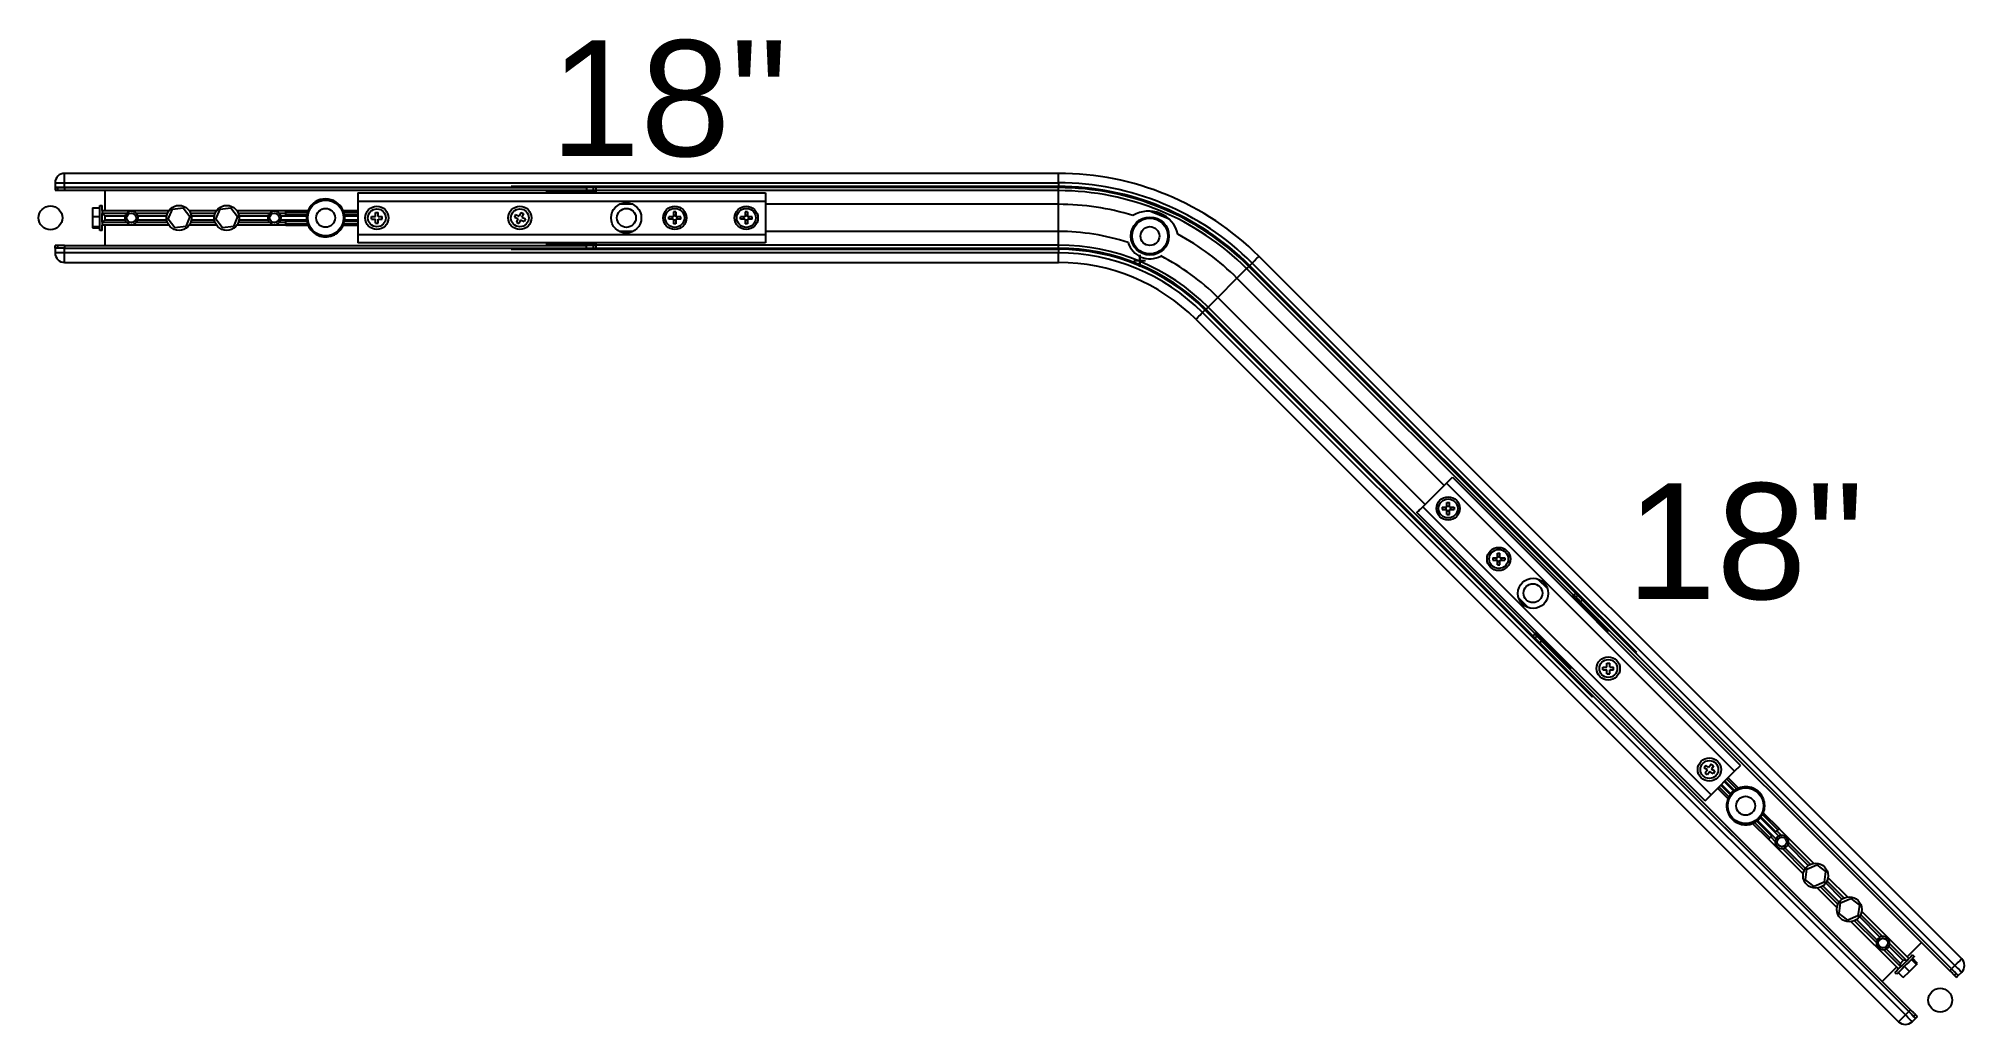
# Model space of a CAD drawing. Extents: x -0.005 to 0.803, y -0.339 to 0.075.
import ezdxf

# ---------------------------------------------------------------- set-up
doc = ezdxf.new("R2010")
doc.units = 0
doc.layers.add('135°', color=5, linetype='Continuous')
doc.layers.add('90°', color=94, linetype='Continuous')
doc.styles.get("Standard").update_dxf_attribs({"font": 'arial.ttf'})

msp = doc.modelspace()

# ---------------------------------------------------------------- linework, layer by layer
at = {"layer": '135°', "linetype": 'Continuous'}
for p, q in [((0.42295, 0.0187), (0.00596, 0.0187)), ((0.00596, 0.0147), (0.00596, 0.0187)), ((0.42295, 0.0147), (0.42295, 0.0187)), ((0.00196, 0.0147), (0.00596, 0.0147)), ((0.00196, 0.0147), (0.00196, 0.0127)), ((0.00196, 0.0127), (0.00596, 0.0127)), ((0.00313, 0.0127), (0.00196, 0.0127)), ((0.00196, 0.0127), (0.00196, 0.0116)), ((0.00196, 0.0116), (0.00313, 0.0116)), ((0.00313, 0.0116), (0.00313, 0.0127)), ((0.00596, 0.0127), (0.00313, 0.0127)), ((0.00313, 0.0116), (0.00596, 0.0116)), ((0.00596, 0.0127), (0.00596, 0.0147)), ((0.00596, 0.0147), (0.42295, 0.0147)), ((0.42295, 0.0127), (0.00596, 0.0127)), ((0.00596, 0.0127), (0.00596, 0.0116)), ((0.00596, 0.0127), (0.22496, 0.0127)), ((0.00596, 0.0116), (0.22496, 0.0116)), ((0.02276, 0.0116), (0.02276, 0.00309)), ((0.12896, 0.0105), (0.29996, 0.0105)), ((0.12896, 0.0105), (0.12896, 0.00695)), ((0.42295, 0.0132), (0.19326, 0.0132)), ((0.19326, 0.0132), (0.19326, 0.0127)), ((0.42295, 0.0127), (0.19326, 0.0127)), ((0.20816, 0.0116), (0.20816, 0.0105)), ((0.20846, 0.011), (0.22642, 0.011)), ((0.20846, 0.0105), (0.20846, 0.011)), ((0.22496, 0.0127), (0.22496, 0.0116)), ((0.22496, 0.0116), (0.22778, 0.0116)), ((0.22642, 0.011), (0.22896, 0.011)), ((0.22642, 0.0105), (0.22642, 0.011)), ((0.22778, 0.0116), (0.22778, 0.0127)), ((0.22778, 0.0116), (0.22896, 0.0116)), ((0.22896, 0.01143), (0.22896, 0.0127)), ((0.42295, 0.01143), (0.22896, 0.01143)), ((0.22896, 0.0105), (0.22896, 0.01143)), ((0.29996, 0.0105), (0.29996, 0.00695)), ((0.42295, 0.0147), (0.42295, 0.0127)), ((0.42295, 0.0132), (0.42295, 0.0127)), ((0.42295, 0.01143), (0.42295, 0.0127)), ((0.42295, 0.0057), (0.42295, 0.01143)), ((0.01766, 0.00423), (0.02066, 0.00423)), ((0.01766, 0.00423), (0.01766, 0.0006)), ((0.01766, 0.0006), (0.02066, 0.0006)), ((0.01766, 0.0006), (0.01766, -0.00363)), ((0.02066, 0.00525), (0.02166, 0.00525)), ((0.02066, -0.00525), (0.02066, 0.00525)), ((0.02166, 0.00309), (0.02166, 0.00525)), ((0.02166, 0.00309), (0.02166, 0.0018)), ((0.02166, 0.00309), (0.04971, 0.00309)), ((0.03184, 0.0018), (0.02166, 0.0018)), ((0.02166, -0.0018), (0.02166, 0.0018)), ((0.02276, 0.00085), (0.02276, -0.00085)), ((0.02276, 0.00085), (0.03131, 0.00085)), ((0.04903, 0.0018), (0.03607, 0.0018)), ((0.0366, 0.00085), (0.04877, 0.00085)), ((0.04942, -0.0006), (0.05117, 0.00363)), ((0.05117, 0.00363), (0.0557, 0.00423)), ((0.0557, 0.00423), (0.05849, 0.0006)), ((0.05849, 0.0006), (0.05675, -0.00363)), ((0.0582, 0.00309), (0.06971, 0.00309)), ((0.06903, 0.0018), (0.05889, 0.0018)), ((0.05914, 0.00085), (0.06877, 0.00085)), ((0.06942, -0.0006), (0.07117, 0.00363)), ((0.07117, 0.00363), (0.0757, 0.00423)), ((0.0757, 0.00423), (0.07849, 0.0006)), ((0.07849, 0.0006), (0.07675, -0.00363)), ((0.0782, 0.00309), (0.09874, 0.00309)), ((0.09184, 0.0018), (0.07889, 0.0018)), ((0.07914, 0.00085), (0.09131, 0.00085)), ((0.09874, 0.0018), (0.09607, 0.0018)), ((0.0966, 0.00085), (0.1075, 0.00085)), ((0.09874, 0.00315), (0.10816, 0.00315)), ((0.09874, 0.00234), (0.09874, 0.00315)), ((0.09874, 0.00125), (0.09874, 0.00234)), ((0.09874, 0.00234), (0.10787, 0.00234)), ((0.10762, 0.00125), (0.09874, 0.00125)), ((0.12275, 0.00315), (0.12896, 0.00315)), ((0.12304, 0.00234), (0.12896, 0.00234)), ((0.12896, 0.00125), (0.12329, 0.00125)), ((0.12341, 0.00085), (0.12896, 0.00085)), ((0.12896, 0.00695), (0.29996, 0.00695)), ((0.12896, 0.00695), (0.12896, -0.00695)), ((0.13471, 0.0006), (0.13636, 0.0006)), ((0.13471, -0.0006), (0.13471, 0.0006)), ((0.13636, 0.00225), (0.13756, 0.00225)), ((0.13636, 0.0006), (0.13636, 0.00225)), ((0.13756, 0.0006), (0.13756, 0.00225)), ((0.13756, 0.0006), (0.13921, 0.0006)), ((0.13921, -0.0006), (0.13921, 0.0006)), ((0.19515, 0.00147), (0.19466, 0.00037)), ((0.19466, 0.00037), (0.19616, -0.0003)), ((0.19515, 0.00147), (0.19665, 0.00079)), ((0.19733, 0.0023), (0.19665, 0.00079)), ((0.19733, 0.0023), (0.19842, 0.00181)), ((0.19842, 0.00181), (0.19775, 0.0003)), ((0.19775, 0.0003), (0.19925, -0.00037)), ((0.24435, 0.0057), (0.23876, 0.0057)), ((0.25946, -0.0005), (0.25946, 0.0005)), ((0.26146, 0.0005), (0.25946, 0.0005)), ((0.26096, -0.0005), (0.26096, 0.0005)), ((0.26146, 0.0025), (0.26146, 0.0005)), ((0.26246, 0.0025), (0.26146, 0.0025)), ((0.26246, 0.001), (0.26146, 0.001)), ((0.26246, 0.0025), (0.26246, 0.0005)), ((0.26446, 0.0005), (0.26246, 0.0005)), ((0.26296, -0.0005), (0.26296, 0.0005)), ((0.26446, -0.0005), (0.26446, 0.0005)), ((0.28946, -0.0005), (0.28946, 0.0005)), ((0.29146, 0.0005), (0.28946, 0.0005)), ((0.29096, -0.0005), (0.29096, 0.0005)), ((0.29246, 0.0025), (0.29146, 0.0025)), ((0.29146, 0.0025), (0.29146, 0.0005)), ((0.29246, 0.001), (0.29146, 0.001)), ((0.29246, 0.0025), (0.29246, 0.0005)), ((0.29446, 0.0005), (0.29246, 0.0005)), ((0.29296, -0.0005), (0.29296, 0.0005)), ((0.29446, -0.0005), (0.29446, 0.0005)), ((0.29996, 0.00695), (0.29996, -0.00695)), ((0.42295, 0.0057), (0.29996, 0.0057)), ((0.42295, -0.0057), (0.42295, 0.0057)), ((0.01766, -0.00363), (0.02066, -0.00363)), ((0.01766, -0.00363), (0.01766, -0.00423)), ((0.01766, -0.00423), (0.02066, -0.00423)), ((0.02166, -0.00525), (0.02066, -0.00525)), ((0.02166, -0.0018), (0.02166, -0.00309)), ((0.02166, -0.0018), (0.03184, -0.0018)), ((0.04971, -0.00309), (0.02166, -0.00309)), ((0.02166, -0.00525), (0.02166, -0.00309)), ((0.02276, -0.00085), (0.03131, -0.00085)), ((0.02276, -0.00309), (0.02276, -0.0116)), ((0.03607, -0.0018), (0.04903, -0.0018)), ((0.0366, -0.00085), (0.04877, -0.00085)), ((0.05221, -0.00423), (0.04942, -0.0006)), ((0.05675, -0.00363), (0.05221, -0.00423)), ((0.06971, -0.00309), (0.0582, -0.00309)), ((0.05889, -0.0018), (0.06903, -0.0018)), ((0.05914, -0.00085), (0.06877, -0.00085)), ((0.07221, -0.00423), (0.06942, -0.0006)), ((0.07675, -0.00363), (0.07221, -0.00423)), ((0.09874, -0.00309), (0.0782, -0.00309)), ((0.07889, -0.0018), (0.09184, -0.0018)), ((0.07914, -0.00085), (0.09131, -0.00085)), ((0.09607, -0.0018), (0.09874, -0.0018)), ((0.0966, -0.00085), (0.1075, -0.00085)), ((0.09874, -0.00125), (0.10762, -0.00125)), ((0.09874, -0.00234), (0.09874, -0.00125)), ((0.09874, -0.00234), (0.10787, -0.00234)), ((0.09874, -0.00315), (0.09874, -0.00234)), ((0.10816, -0.00315), (0.09874, -0.00315)), ((0.12896, -0.00315), (0.12275, -0.00315)), ((0.12304, -0.00234), (0.12896, -0.00234)), ((0.12329, -0.00125), (0.12896, -0.00125)), ((0.12341, -0.00085), (0.12896, -0.00085)), ((0.12896, -0.00695), (0.29996, -0.00695)), ((0.12896, -0.00695), (0.12896, -0.0105)), ((0.13471, -0.0006), (0.13636, -0.0006)), ((0.13636, -0.00225), (0.13636, -0.0006)), ((0.13636, -0.00225), (0.13756, -0.00225)), ((0.13756, -0.00225), (0.13756, -0.0006)), ((0.13756, -0.0006), (0.13921, -0.0006)), ((0.19616, -0.0003), (0.19549, -0.00181)), ((0.19549, -0.00181), (0.19658, -0.0023)), ((0.19726, -0.00079), (0.19658, -0.0023)), ((0.19726, -0.00079), (0.19876, -0.00147)), ((0.19925, -0.00037), (0.19876, -0.00147)), ((0.24435, -0.0057), (0.23876, -0.0057)), ((0.26146, -0.0005), (0.25946, -0.0005)), ((0.26146, -0.0005), (0.26146, -0.0025)), ((0.26246, -0.001), (0.26146, -0.001)), ((0.26246, -0.0025), (0.26146, -0.0025)), ((0.26446, -0.0005), (0.26246, -0.0005)), ((0.26246, -0.0005), (0.26246, -0.0025)), ((0.29146, -0.0005), (0.28946, -0.0005)), ((0.29146, -0.0005), (0.29146, -0.0025)), ((0.29246, -0.001), (0.29146, -0.001)), ((0.29246, -0.0025), (0.29146, -0.0025)), ((0.29446, -0.0005), (0.29246, -0.0005)), ((0.29246, -0.0005), (0.29246, -0.0025)), ((0.42295, -0.0057), (0.29996, -0.0057)), ((0.29996, -0.00695), (0.29996, -0.0105)), ((0.42295, -0.01143), (0.42295, -0.0057)), ((0.00313, -0.0116), (0.00196, -0.0116)), ((0.00196, -0.0127), (0.00196, -0.0116)), ((0.00596, -0.0127), (0.00196, -0.0127)), ((0.00196, -0.0127), (0.00196, -0.0147)), ((0.00313, -0.0127), (0.00196, -0.0127)), ((0.00596, -0.0147), (0.00196, -0.0147)), ((0.00313, -0.0127), (0.00313, -0.0116)), ((0.00596, -0.0116), (0.00313, -0.0116)), ((0.00596, -0.0127), (0.00313, -0.0127)), ((0.00596, -0.0116), (0.22496, -0.0116)), ((0.00596, -0.0116), (0.00596, -0.0127)), ((0.00596, -0.0147), (0.00596, -0.0127)), ((0.00596, -0.0127), (0.42295, -0.0127)), ((0.00596, -0.0127), (0.22496, -0.0127)), ((0.42295, -0.0147), (0.00596, -0.0147)), ((0.00596, -0.0187), (0.00596, -0.0147)), ((0.29996, -0.0105), (0.12896, -0.0105)), ((0.19326, -0.0127), (0.19326, -0.0132)), ((0.19326, -0.0127), (0.42295, -0.0127)), ((0.19326, -0.0132), (0.42295, -0.0132)), ((0.20816, -0.0105), (0.20816, -0.0116)), ((0.20846, -0.011), (0.20846, -0.0105)), ((0.20846, -0.011), (0.22642, -0.011)), ((0.22496, -0.0127), (0.22496, -0.0116)), ((0.22778, -0.0116), (0.22496, -0.0116)), ((0.22642, -0.011), (0.22642, -0.0105)), ((0.22642, -0.011), (0.22896, -0.011)), ((0.22778, -0.0127), (0.22778, -0.0116)), ((0.22896, -0.0116), (0.22778, -0.0116)), ((0.22896, -0.01143), (0.22896, -0.0105)), ((0.42295, -0.01143), (0.22896, -0.01143)), ((0.22896, -0.0127), (0.22896, -0.01143)), ((0.42295, -0.0127), (0.42295, -0.01143)), ((0.42295, -0.0127), (0.42295, -0.0132)), ((0.42295, -0.0127), (0.42295, -0.0147)), ((0.42295, -0.0187), (0.42295, -0.0147)), ((0.80189, -0.31099), (0.50703, -0.01613)), ((0.00596, -0.0187), (0.42295, -0.0187)), ((0.49783, -0.02532), (0.50189, -0.02127)), ((0.50189, -0.02127), (0.63906, -0.15844)), ((0.50278, -0.02037), (0.5042, -0.01895)), ((0.50278, -0.02037), (0.50314, -0.02001)), ((0.6652, -0.18279), (0.50278, -0.02037)), ((0.79764, -0.31523), (0.50278, -0.02037)), ((0.66556, -0.18243), (0.50314, -0.02001)), ((0.5042, -0.01895), (0.79906, -0.31381)), ((0.48977, -0.03338), (0.49783, -0.02532)), ((0.49783, -0.02532), (0.58481, -0.11229)), ((0.48341, -0.03974), (0.48482, -0.03833)), ((0.77827, -0.3346), (0.48341, -0.03974)), ((0.48447, -0.03868), (0.48482, -0.03833)), ((0.48447, -0.03868), (0.64689, -0.2011)), ((0.48482, -0.03833), (0.64724, -0.20075)), ((0.48482, -0.03833), (0.77968, -0.33319)), ((0.48572, -0.03743), (0.48977, -0.03338)), ((0.48572, -0.03743), (0.6229, -0.17461)), ((0.48977, -0.03338), (0.57674, -0.12035)), ((0.48058, -0.04257), (0.77544, -0.33743)), ((0.57586, -0.12124), (0.58569, -0.1114)), ((0.70661, -0.23232), (0.58569, -0.1114)), ((0.5882, -0.10889), (0.70911, -0.22981)), ((0.58593, -0.12148), (0.58593, -0.11948)), ((0.58593, -0.11948), (0.58693, -0.11948)), ((0.58593, -0.12098), (0.58693, -0.12098)), ((0.58693, -0.12148), (0.58693, -0.11948)), ((0.69427, -0.24466), (0.57335, -0.12374)), ((0.69677, -0.24215), (0.57586, -0.12124)), ((0.58393, -0.12148), (0.58393, -0.12248)), ((0.58393, -0.12148), (0.58593, -0.12148)), ((0.58393, -0.12248), (0.58593, -0.12248)), ((0.58543, -0.12148), (0.58543, -0.12248)), ((0.58593, -0.12448), (0.58593, -0.12248)), ((0.58593, -0.12298), (0.58693, -0.12298)), ((0.58593, -0.12448), (0.58693, -0.12448)), ((0.58693, -0.12148), (0.58893, -0.12148)), ((0.58693, -0.12248), (0.58893, -0.12248)), ((0.58693, -0.12448), (0.58693, -0.12248)), ((0.58743, -0.12148), (0.58743, -0.12248)), ((0.58893, -0.12148), (0.58893, -0.12248)), ((0.60514, -0.14269), (0.60514, -0.14369)), ((0.60514, -0.14269), (0.60714, -0.14269)), ((0.60514, -0.14369), (0.60714, -0.14369)), ((0.60664, -0.14269), (0.60664, -0.14369)), ((0.60714, -0.14269), (0.60714, -0.14069)), ((0.60714, -0.14069), (0.60814, -0.14069)), ((0.60714, -0.14219), (0.60814, -0.14219)), ((0.60714, -0.14569), (0.60714, -0.14369)), ((0.60714, -0.14419), (0.60814, -0.14419)), ((0.60814, -0.14269), (0.60814, -0.14069)), ((0.60814, -0.14269), (0.61014, -0.14269)), ((0.60814, -0.14369), (0.61014, -0.14369)), ((0.60814, -0.14569), (0.60814, -0.14369)), ((0.60864, -0.14269), (0.60864, -0.14369)), ((0.61014, -0.14269), (0.61014, -0.14369)), ((0.60714, -0.14569), (0.60814, -0.14569)), ((0.62412, -0.1516), (0.62808, -0.15556)), ((0.61606, -0.15967), (0.62002, -0.16362)), ((0.6384, -0.1591), (0.63906, -0.15844)), ((0.64055, -0.16054), (0.63876, -0.15875)), ((0.64079, -0.15837), (0.64001, -0.15915)), ((0.64055, -0.16054), (0.6402, -0.16089)), ((0.65325, -0.17324), (0.64055, -0.16054)), ((0.64279, -0.16037), (0.64201, -0.16115)), ((0.79687, -0.31601), (0.64201, -0.16115)), ((0.79764, -0.31523), (0.64279, -0.16037)), ((0.62361, -0.17555), (0.62283, -0.17633)), ((0.6229, -0.17461), (0.62355, -0.17395)), ((0.62499, -0.17609), (0.6232, -0.1743)), ((0.62483, -0.17833), (0.62561, -0.17755)), ((0.62535, -0.17574), (0.62499, -0.17609)), ((0.6377, -0.1888), (0.62499, -0.17609)), ((0.78046, -0.33241), (0.62561, -0.17755)), ((0.65325, -0.17324), (0.6529, -0.17359)), ((0.65311, -0.17381), (0.65389, -0.17303)), ((0.77968, -0.33319), (0.62483, -0.17833)), ((0.6652, -0.18279), (0.66556, -0.18243)), ((0.63748, -0.18943), (0.63826, -0.18866)), ((0.63805, -0.18844), (0.6377, -0.1888)), ((0.65136, -0.18975), (0.65136, -0.18855)), ((0.65136, -0.18855), (0.65301, -0.18855)), ((0.65136, -0.18975), (0.65301, -0.18975)), ((0.65301, -0.18855), (0.65301, -0.1869)), ((0.65301, -0.1869), (0.65421, -0.1869)), ((0.65301, -0.1914), (0.65301, -0.18975)), ((0.65301, -0.1914), (0.65421, -0.1914)), ((0.65421, -0.18855), (0.65421, -0.1869)), ((0.65421, -0.18855), (0.65586, -0.18855)), ((0.65421, -0.18975), (0.65586, -0.18975)), ((0.65421, -0.1914), (0.65421, -0.18975)), ((0.65586, -0.18975), (0.65586, -0.18855)), ((0.64689, -0.2011), (0.64724, -0.20075)), ((0.69448, -0.22984), (0.69382, -0.23085)), ((0.6952, -0.23175), (0.69382, -0.23085)), ((0.6952, -0.23175), (0.6943, -0.23313)), ((0.6953, -0.23379), (0.6943, -0.23313)), ((0.69586, -0.23075), (0.69448, -0.22984)), ((0.69621, -0.23241), (0.6953, -0.23379)), ((0.69676, -0.22937), (0.69586, -0.23075)), ((0.69759, -0.23331), (0.69621, -0.23241)), ((0.69777, -0.23002), (0.69676, -0.22937)), ((0.69677, -0.24215), (0.70661, -0.23232)), ((0.69777, -0.23002), (0.69686, -0.2314)), ((0.69825, -0.23231), (0.69686, -0.2314)), ((0.69825, -0.23231), (0.69759, -0.23331)), ((0.70661, -0.23232), (0.70911, -0.22981)), ((0.69427, -0.24466), (0.69677, -0.24215)), ((0.70385, -0.24385), (0.69946, -0.23946)), ((0.70422, -0.24307), (0.70004, -0.23889)), ((0.70081, -0.23812), (0.70481, -0.24212)), ((0.70501, -0.24176), (0.70109, -0.23783)), ((0.70621, -0.24056), (0.70229, -0.23663)), ((0.70658, -0.24035), (0.70257, -0.23635)), ((0.70753, -0.23976), (0.70334, -0.23558)), ((0.70392, -0.23501), (0.7083, -0.23939)), ((0.72471, -0.25695), (0.71825, -0.25049)), ((0.71862, -0.24971), (0.72528, -0.25637)), ((0.72083, -0.26083), (0.71417, -0.25417)), ((0.7214, -0.26025), (0.71495, -0.2538)), ((0.71589, -0.25321), (0.72217, -0.25948)), ((0.72397, -0.26071), (0.71626, -0.25301)), ((0.72517, -0.25951), (0.71746, -0.25181)), ((0.72394, -0.25772), (0.71766, -0.25144)), ((0.72622, -0.25921), (0.72433, -0.25733)), ((0.72524, -0.25641), (0.73977, -0.27094)), ((0.73539, -0.27531), (0.72087, -0.26079)), ((0.72178, -0.25988), (0.72367, -0.26176)), ((0.72666, -0.26475), (0.73582, -0.27391)), ((0.73632, -0.27306), (0.72771, -0.26445)), ((0.73752, -0.27186), (0.72891, -0.26325)), ((0.73837, -0.27136), (0.72921, -0.2622)), ((0.73635, -0.27788), (0.73695, -0.27334)), ((0.73695, -0.27334), (0.74117, -0.27159)), ((0.74117, -0.27159), (0.74481, -0.27437)), ((0.74481, -0.27437), (0.74422, -0.27891)), ((0.73999, -0.28066), (0.73635, -0.27788)), ((0.74422, -0.27891), (0.73999, -0.28066)), ((0.74954, -0.28945), (0.74139, -0.28131)), ((0.74279, -0.28089), (0.74996, -0.28806)), ((0.75046, -0.2872), (0.74364, -0.28039)), ((0.75166, -0.286), (0.74484, -0.27919)), ((0.75251, -0.28551), (0.74534, -0.27834)), ((0.74577, -0.27694), (0.75391, -0.28508)), ((0.75049, -0.29202), (0.75109, -0.28748)), ((0.75109, -0.28748), (0.75532, -0.28573)), ((0.75532, -0.28573), (0.75895, -0.28851)), ((0.75895, -0.28851), (0.75836, -0.29305)), ((0.75413, -0.29481), (0.75049, -0.29202)), ((0.75836, -0.29305), (0.75413, -0.29481)), ((0.77538, -0.31529), (0.75554, -0.29545)), ((0.75694, -0.29503), (0.7661, -0.30419)), ((0.76639, -0.30314), (0.75779, -0.29453)), ((0.76759, -0.30194), (0.75899, -0.29333)), ((0.76865, -0.30164), (0.75948, -0.29248)), ((0.75991, -0.29108), (0.77975, -0.31092)), ((0.77618, -0.31293), (0.77014, -0.30688)), ((0.77738, -0.31173), (0.77134, -0.30568)), ((0.77884, -0.31183), (0.77163, -0.30463)), ((0.77897, -0.31014), (0.78499, -0.30413)), ((0.76858, -0.32053), (0.7746, -0.31452)), ((0.76909, -0.30718), (0.77629, -0.31438)), ((0.77538, -0.31529), (0.77629, -0.31438)), ((0.77618, -0.31293), (0.77738, -0.31173)), ((0.77884, -0.31183), (0.77629, -0.31438)), ((0.77997, -0.31636), (0.77784, -0.31424)), ((0.77884, -0.31183), (0.77975, -0.31092)), ((0.77997, -0.31636), (0.78296, -0.31337)), ((0.78296, -0.31337), (0.78084, -0.31125)), ((0.78338, -0.31294), (0.78126, -0.31082)), ((0.78128, -0.30939), (0.78198, -0.3101)), ((0.78296, -0.31337), (0.78338, -0.31294)), ((0.79906, -0.31381), (0.79764, -0.31523)), ((0.77456, -0.31753), (0.77385, -0.31682)), ((0.7774, -0.31893), (0.77528, -0.31681)), ((0.7774, -0.31893), (0.77997, -0.31636)), ((0.79687, -0.31601), (0.79764, -0.31523)), ((0.79964, -0.31723), (0.79887, -0.31801)), ((0.80047, -0.31806), (0.7997, -0.31883)), ((0.80047, -0.31806), (0.80189, -0.31664)), ((0.77968, -0.33319), (0.77827, -0.3346)), ((0.77968, -0.33319), (0.78046, -0.33241)), ((0.7811, -0.33743), (0.78251, -0.33602)), ((0.78246, -0.33441), (0.78168, -0.33519)), ((0.78251, -0.33602), (0.78329, -0.33524))]:
    msp.add_line(p, q, dxfattribs=at)
at = {"layer": '135°', "color": 251, "true_color": 0x636466}
for p, q in [((0.457, -0.0205), (0.457, -0.0155)), ((0.4595, -0.018), (0.4545, -0.018))]:
    msp.add_line(p, q, dxfattribs=at)
at = {"layer": '135°'}
msp.add_line((0.457, -0.0155), (0.457, -0.0205), dxfattribs=at)
at = {"layer": '135°', "linetype": 'Continuous', "flags": 128}
for points in [[(0.12336, -0.00125), (0.12345, -0.00029), (0.12335, 0.00128)], [(0.5042, -0.01895), (0.50475, -0.0184), (0.50528, -0.01787), (0.50577, -0.01738), (0.5062, -0.01695), (0.50655, -0.0166), (0.50681, -0.01634), (0.50697, -0.01618), (0.50703, -0.01613)], [(0.50189, -0.02127), (0.50192, -0.02123), (0.50202, -0.02113), (0.50216, -0.02099), (0.50233, -0.02082), (0.50251, -0.02064), (0.50265, -0.0205), (0.50275, -0.0204), (0.50278, -0.02037)], [(0.48058, -0.04257), (0.48064, -0.04252), (0.4808, -0.04236), (0.48106, -0.04209), (0.48141, -0.04174), (0.48184, -0.04131), (0.48233, -0.04082), (0.48286, -0.04029), (0.48341, -0.03974)], [(0.48482, -0.03833), (0.48486, -0.03829), (0.48496, -0.0382), (0.4851, -0.03805), (0.48527, -0.03788), (0.48544, -0.03771), (0.48559, -0.03756), (0.48569, -0.03746), (0.48572, -0.03743)], [(0.58569, -0.1114), (0.58623, -0.11086), (0.58675, -0.11034), (0.58722, -0.10988), (0.58761, -0.10948), (0.58792, -0.10918), (0.58811, -0.10898), (0.5882, -0.1089), (0.5882, -0.10889)], [(0.57335, -0.12374), (0.57335, -0.12374), (0.57344, -0.12366), (0.57363, -0.12346), (0.57394, -0.12316), (0.57433, -0.12276), (0.5748, -0.1223), (0.57532, -0.12178), (0.57586, -0.12124)], [(0.63906, -0.15844), (0.6391, -0.15841), (0.63919, -0.15831), (0.63934, -0.15816), (0.63951, -0.15799), (0.63968, -0.15782), (0.63983, -0.15767), (0.63993, -0.15758), (0.63996, -0.15754)], [(0.63918, -0.15832), (0.6392, -0.15833), (0.63924, -0.15838), (0.6393, -0.15844), (0.6394, -0.15854), (0.63952, -0.15866), (0.63966, -0.1588), (0.63982, -0.15896), (0.64001, -0.15915)], [(0.64001, -0.15915), (0.64022, -0.15936), (0.64044, -0.15958), (0.64068, -0.15982), (0.64093, -0.16007), (0.64119, -0.16033), (0.64146, -0.1606), (0.64173, -0.16087), (0.64201, -0.16115)], [(0.622, -0.1755), (0.62203, -0.17547), (0.62213, -0.17537), (0.62228, -0.17523), (0.62245, -0.17505), (0.62262, -0.17488), (0.62277, -0.17474), (0.62286, -0.17464), (0.6229, -0.17461)], [(0.62361, -0.17555), (0.62342, -0.17537), (0.62325, -0.1752), (0.62311, -0.17506), (0.62299, -0.17494), (0.6229, -0.17485), (0.62283, -0.17478), (0.62279, -0.17474), (0.62278, -0.17473)], [(0.62561, -0.17755), (0.62533, -0.17728), (0.62505, -0.177), (0.62478, -0.17673), (0.62452, -0.17647), (0.62427, -0.17622), (0.62403, -0.17598), (0.62381, -0.17576), (0.62361, -0.17555)], [(0.70653, -0.24031), (0.70579, -0.24092), (0.70484, -0.24197)], [(0.72471, -0.25695), (0.72457, -0.25708), (0.7244, -0.25725), (0.72423, -0.25742), (0.72409, -0.25757), (0.72398, -0.25767), (0.72394, -0.25772), (0.72394, -0.25772)], [(0.72528, -0.25637), (0.72528, -0.25637), (0.72526, -0.2564), (0.7252, -0.25645), (0.72512, -0.25654), (0.72501, -0.25665), (0.72487, -0.25679), (0.72471, -0.25695)], [(0.7214, -0.26025), (0.72124, -0.26042), (0.7211, -0.26055), (0.72099, -0.26066), (0.72091, -0.26075), (0.72086, -0.2608), (0.72083, -0.26083), (0.72083, -0.26083)], [(0.72217, -0.25948), (0.72217, -0.25948), (0.72213, -0.25953), (0.72203, -0.25963), (0.72188, -0.25978), (0.72171, -0.25995), (0.72154, -0.26012), (0.7214, -0.26025)], [(0.78198, -0.3101), (0.78195, -0.31013), (0.7817, -0.31039), (0.78121, -0.31087), (0.78053, -0.31156), (0.77969, -0.3124), (0.77875, -0.31333), (0.77778, -0.3143), (0.77685, -0.31524), (0.77601, -0.31608), (0.77532, -0.31676), (0.77484, -0.31725), (0.77459, -0.31749), (0.77456, -0.31753)], [(0.78128, -0.30939), (0.78124, -0.30943), (0.78099, -0.30968), (0.78051, -0.31016), (0.77982, -0.31085), (0.77975, -0.31092)], [(0.79906, -0.31381), (0.79961, -0.31326), (0.80014, -0.31273), (0.80063, -0.31224), (0.80106, -0.31181), (0.80141, -0.31146), (0.80167, -0.3112), (0.80183, -0.31104), (0.80189, -0.31099)], [(0.79906, -0.31381), (0.79961, -0.31437), (0.80014, -0.3149), (0.80063, -0.31539), (0.80106, -0.31581), (0.80141, -0.31617), (0.80167, -0.31643), (0.80183, -0.31659), (0.80189, -0.31664)], [(0.77538, -0.31529), (0.7753, -0.31537), (0.77462, -0.31605), (0.77413, -0.31654), (0.77388, -0.31679), (0.77385, -0.31682)], [(0.79687, -0.31601), (0.79714, -0.31628), (0.79742, -0.31656), (0.79769, -0.31683), (0.79795, -0.31709), (0.7982, -0.31734), (0.79844, -0.31758), (0.79866, -0.3178), (0.79887, -0.31801)], [(0.79764, -0.31523), (0.7982, -0.31578), (0.79873, -0.31631), (0.79922, -0.3168), (0.79964, -0.31723), (0.8, -0.31758), (0.80026, -0.31784), (0.80042, -0.318), (0.80047, -0.31806)], [(0.79764, -0.31523), (0.79792, -0.31551), (0.7982, -0.31578), (0.79847, -0.31605), (0.79873, -0.31631), (0.79898, -0.31656), (0.79922, -0.3168), (0.79944, -0.31702), (0.79964, -0.31723)], [(0.79887, -0.31801), (0.79905, -0.31819), (0.79922, -0.31836), (0.79936, -0.3185), (0.79948, -0.31862), (0.79957, -0.31871), (0.79964, -0.31878), (0.79968, -0.31882), (0.7997, -0.31883)], [(0.79964, -0.31723), (0.79983, -0.31741), (0.8, -0.31758), (0.80014, -0.31772), (0.80026, -0.31784), (0.80035, -0.31793), (0.80042, -0.318), (0.80046, -0.31804), (0.80047, -0.31806)], [(0.77544, -0.33743), (0.7755, -0.33738), (0.77566, -0.33722), (0.77592, -0.33695), (0.77627, -0.3366), (0.7767, -0.33617), (0.77719, -0.33569), (0.77772, -0.33515), (0.77827, -0.3346)], [(0.7811, -0.33743), (0.78104, -0.33738), (0.78088, -0.33722), (0.78062, -0.33695), (0.78027, -0.3366), (0.77984, -0.33617), (0.77935, -0.33569), (0.77882, -0.33515), (0.77827, -0.3346)], [(0.78251, -0.33602), (0.78246, -0.33596), (0.7823, -0.3358), (0.78204, -0.33554), (0.78168, -0.33519), (0.78126, -0.33476), (0.78077, -0.33427), (0.78024, -0.33374), (0.77968, -0.33319)], [(0.77968, -0.33319), (0.77996, -0.33347), (0.78024, -0.33374), (0.78051, -0.33401), (0.78077, -0.33427), (0.78102, -0.33452), (0.78126, -0.33476), (0.78148, -0.33498), (0.78168, -0.33519)], [(0.78246, -0.33441), (0.78226, -0.33421), (0.78203, -0.33398), (0.7818, -0.33374), (0.78154, -0.33349), (0.78128, -0.33323), (0.78101, -0.33296), (0.78074, -0.33269), (0.78046, -0.33241)], [(0.78168, -0.33519), (0.78187, -0.33538), (0.78204, -0.33554), (0.78218, -0.33568), (0.7823, -0.3358), (0.78239, -0.3359), (0.78246, -0.33596), (0.7825, -0.336), (0.78251, -0.33602)], [(0.78329, -0.33524), (0.78328, -0.33523), (0.78324, -0.33518), (0.78317, -0.33512), (0.78307, -0.33502), (0.78296, -0.33491), (0.78281, -0.33476), (0.78265, -0.3346), (0.78246, -0.33441)]]:
    msp.add_lwpolyline(points, dxfattribs=at)
at = {"layer": '135°', "color": 251, "true_color": 0x636466}
for centre in [(0, 0), (0.79288, -0.32842)]:
    msp.add_circle(centre, 0.005, dxfattribs=at)
at = {"layer": '135°', "linetype": 'Continuous'}
for centre, radius in [((0.03396, 0), 0.00198), ((0.05396, 0), 0.00525), ((0.07396, 0), 0.00525), ((0.09396, 0), 0.00198), ((0.11546, 0), 0.0075), ((0.11546, 0), 0.00396), ((0.13696, 0), 0.00489), ((0.13696, 0), 0.00375), ((0.19696, 0), 0.00489), ((0.19696, 0), 0.00375), ((0.24156, 0), 0.00635), ((0.24166, 0), 0.00397), ((0.26196, 0), 0.00489), ((0.26196, 0), 0.004), ((0.29196, 0), 0.00489), ((0.29196, 0), 0.004), ((0.4613, -0.00763), 0.008), ((0.4613, -0.00763), 0.0075), ((0.4613, -0.00763), 0.00396), ((0.58643, -0.12198), 0.00489), ((0.58643, -0.12198), 0.004), ((0.60764, -0.14319), 0.00489), ((0.60764, -0.14319), 0.004), ((0.62207, -0.15761), 0.00635), ((0.622, -0.15754), 0.00397), ((0.65361, -0.18915), 0.00489), ((0.65361, -0.18915), 0.00375), ((0.69603, -0.23158), 0.00489), ((0.69603, -0.23158), 0.00375), ((0.71124, -0.24678), 0.0075), ((0.71124, -0.24678), 0.00397), ((0.72644, -0.26198), 0.00198), ((0.74058, -0.27613), 0.00525), ((0.75472, -0.29027), 0.00525), ((0.76887, -0.30441), 0.00198)]:
    msp.add_circle(centre, radius, dxfattribs=at)
for centre, radius, start, end in [((0.00596, 0.0147), 0.004, 90, 180), ((0.42295, -0.1002), 0.1189, 45, 90), ((0.42295, -0.1002), 0.1149, 45, 90), ((0.42295, -0.1002), 0.1134, 45, 90), ((0.42295, -0.1002), 0.1129, 45, 90), ((0.42295, -0.1002), 0.11163, 45, 90), ((0.02106, 0), 0.0019, 26.52535, 71.59152), ((0.03396, 0), 0.00278, 162.21585, 197.78415), ((0.03396, 0), 0.00278, 40.46008, 139.53992), ((0.03396, 0), 0.00278, 342.21585, 17.78415), ((0.09396, 0), 0.00278, 162.21585, 197.78415), ((0.09396, 0), 0.00278, 40.46008, 139.53992), ((0.09396, 0), 0.00278, 342.21585, 17.78415), ((0.11546, 0), 0.008, 171.0107, 188.9893), ((0.11546, 0), 0.008, 23.18804, 156.2008), ((0.42295, -0.1002), 0.1059, 72.869, 90), ((0.46071, -0.00987), 0.0127, 13.51571, 121.11541), ((0.42295, -0.1002), 0.1099, 65.01505, 69.61607), ((0.02106, 0), 0.0019, 288.40848, 333.47465), ((0.03396, 0), 0.00278, 220.46008, 319.53992), ((0.09396, 0), 0.00278, 220.46008, 319.53992), ((0.11546, 0), 0.008, 203.18804, 246.2008), ((0.11546, 0), 0.008, 246.2008, 336.81196), ((0.42295, -0.1002), 0.0945, 71.996, 90), ((0.42295, -0.1002), 0.1059, 45, 61.76212), ((0.00596, -0.0147), 0.004, 180, 270), ((0.42295, -0.1002), 0.08877, 45, 90), ((0.42295, -0.1002), 0.0875, 45, 90), ((0.42295, -0.1002), 0.087, 45, 90), ((0.42295, -0.1002), 0.0855, 45, 90), ((0.4613, -0.00763), 0.00953, 196.45153, 298.54895), ((0.42295, -0.1002), 0.0945, 45, 63.00448), ((0.42295, -0.1002), 0.0815, 45, 90), ((0.71124, -0.24678), 0.008, 21.2008, 111.81196), ((0.71124, -0.24678), 0.008, 158.18804, 291.2008), ((0.71124, -0.24678), 0.008, 338.18804, 21.2008), ((0.71124, -0.24678), 0.008, 306.0107, 323.9893), ((0.72644, -0.26198), 0.00278, 175.46008, 274.53992), ((0.72644, -0.26198), 0.00278, 117.21585, 152.78415), ((0.72644, -0.26198), 0.00278, 355.46008, 94.53992), ((0.72644, -0.26198), 0.00278, 297.21585, 332.78415), ((0.76887, -0.30441), 0.00278, 175.46008, 274.53992), ((0.76887, -0.30441), 0.00278, 117.21585, 152.78415), ((0.76887, -0.30441), 0.00278, 355.46008, 94.53992), ((0.76887, -0.30441), 0.00278, 297.21585, 332.78415), ((0.77799, -0.31353), 0.0019, 161.52535, 206.59152), ((0.77799, -0.31353), 0.0019, 63.40848, 108.47465), ((0.79906, -0.31381), 0.004, 315, 45), ((0.77827, -0.3346), 0.004, 225, 315)]:
    msp.add_arc(centre, radius, start, end, dxfattribs=at)
for points, knots in [([(0.03184, 0.0018), (0.03177, 0.00171), (0.03162, 0.00153), (0.03141, 0.00115), (0.03133, 0.0009), (0.03131, 0.00085)], [0, 0, 0, 0, 0.439168, 0.876745, 1, 1, 1, 1]), ([(0.0366, 0.00085), (0.03653, 0.00104), (0.03638, 0.00141), (0.03617, 0.00169), (0.03609, 0.00178), (0.03607, 0.0018)], [0, 0, 0, 0, 0.444484, 0.887827, 1, 1, 1, 1]), ([(0.09184, 0.0018), (0.09177, 0.00171), (0.09162, 0.00153), (0.09141, 0.00115), (0.09133, 0.0009), (0.09131, 0.00085)], [0, 0, 0, 0, 0.439168, 0.876745, 1, 1, 1, 1]), ([(0.0966, 0.00085), (0.09653, 0.00104), (0.09638, 0.00141), (0.09617, 0.00169), (0.09609, 0.00178), (0.09607, 0.0018)], [0, 0, 0, 0, 0.444484, 0.887827, 1, 1, 1, 1]), ([(0.10787, 0.00234), (0.10785, 0.00229), (0.10782, 0.00218), (0.10776, 0.00197), (0.10771, 0.00175), (0.10767, 0.00154), (0.10764, 0.00138), (0.10762, 0.00128), (0.10762, 0.00124), (0.10762, 0.00125), (0.10762, 0.00125)], [0, 0, 0, 0, 0.144809, 0.289523, 0.436195, 0.581378, 0.723077, 0.861715, 0.998582, 1, 1, 1, 1]), ([(0.10816, 0.00312), (0.10816, 0.00313), (0.10818, 0.00317), (0.10808, 0.00295), (0.10794, 0.00255), (0.10787, 0.00234)], [0, 0, 0, 0, 0.104938, 0.526233, 1, 1, 1, 1]), ([(0.12304, 0.00234), (0.12297, 0.00254), (0.12283, 0.00295), (0.12273, 0.00318), (0.12275, 0.00313), (0.12275, 0.00312)], [0, 0, 0, 0, 0.455738, 0.91249, 1, 1, 1, 1]), ([(0.12329, 0.00126), (0.12329, 0.00126), (0.12329, 0.00126), (0.12328, 0.00135), (0.12325, 0.0015), (0.12321, 0.00168), (0.12316, 0.0019), (0.12311, 0.00211), (0.12307, 0.00225), (0.12305, 0.00232), (0.12304, 0.00234)], [0, 0, 0, 0, 0.109514, 0.245527, 0.382033, 0.519934, 0.660411, 0.804291, 0.950714, 1, 1, 1, 1]), ([(0.03131, -0.00085), (0.03139, -0.00104), (0.03154, -0.00141), (0.03174, -0.00169), (0.03183, -0.00178), (0.03184, -0.0018)], [0, 0, 0, 0, 0.444484, 0.887827, 1, 1, 1, 1]), ([(0.03607, -0.0018), (0.03614, -0.00171), (0.03629, -0.00153), (0.0365, -0.00115), (0.03658, -0.0009), (0.0366, -0.00085)], [0, 0, 0, 0, 0.439168, 0.876745, 1, 1, 1, 1]), ([(0.09131, -0.00085), (0.09139, -0.00104), (0.09154, -0.00141), (0.09174, -0.00169), (0.09183, -0.00178), (0.09184, -0.0018)], [0, 0, 0, 0, 0.444484, 0.887827, 1, 1, 1, 1]), ([(0.09607, -0.0018), (0.09614, -0.00171), (0.09629, -0.00153), (0.0965, -0.00115), (0.09658, -0.0009), (0.0966, -0.00085)], [0, 0, 0, 0, 0.439168, 0.876745, 1, 1, 1, 1]), ([(0.10762, -0.00126), (0.10762, -0.00126), (0.10762, -0.00126), (0.10763, -0.00135), (0.10766, -0.0015), (0.1077, -0.00168), (0.10775, -0.0019), (0.1078, -0.00211), (0.10784, -0.00225), (0.10787, -0.00232), (0.10787, -0.00234)], [0, 0, 0, 0, 0.109515, 0.245526, 0.382035, 0.519936, 0.660409, 0.80429, 0.950718, 1, 1, 1, 1]), ([(0.10787, -0.00234), (0.10794, -0.00254), (0.10808, -0.00295), (0.10818, -0.00318), (0.10816, -0.00313), (0.10816, -0.00312)], [0, 0, 0, 0, 0.455738, 0.91249, 1, 1, 1, 1]), ([(0.12275, -0.00312), (0.12275, -0.00313), (0.12273, -0.00317), (0.12283, -0.00295), (0.12297, -0.00255), (0.12304, -0.00234)], [0, 0, 0, 0, 0.104938, 0.526235, 1, 1, 1, 1]), ([(0.12304, -0.00234), (0.12306, -0.00229), (0.12309, -0.00218), (0.12315, -0.00197), (0.1232, -0.00175), (0.12324, -0.00154), (0.12327, -0.00138), (0.12329, -0.00128), (0.1233, -0.00124), (0.12329, -0.00125), (0.12329, -0.00125)], [0, 0, 0, 0, 0.144813, 0.289523, 0.436194, 0.581377, 0.723076, 0.861715, 0.998582, 1, 1, 1, 1]), ([(0.70481, -0.24213), (0.70481, -0.24213), (0.7048, -0.24213), (0.70475, -0.2422), (0.70467, -0.24233), (0.70456, -0.24249), (0.70444, -0.24267), (0.70433, -0.24286), (0.70426, -0.24299), (0.70423, -0.24306), (0.70422, -0.24307)], [0, 0, 0, 0, 0.1095151, 0.2455248, 0.3820328, 0.5199298, 0.6604064, 0.8042861, 0.950717, 1, 1, 1, 1]), ([(0.70753, -0.23976), (0.70748, -0.23979), (0.70738, -0.23984), (0.70719, -0.23995), (0.707, -0.24007), (0.70682, -0.24018), (0.70668, -0.24028), (0.7066, -0.24034), (0.70657, -0.24036), (0.70658, -0.24035), (0.70658, -0.24035)], [0, 0, 0, 0, 0.144811, 0.289522, 0.436193, 0.581383, 0.723078, 0.861717, 0.998582, 1, 1, 1, 1]), ([(0.70828, -0.23941), (0.70829, -0.23941), (0.70834, -0.23939), (0.7081, -0.23948), (0.70773, -0.23966), (0.70753, -0.23976)], [0, 0, 0, 0, 0.104938, 0.526233, 1, 1, 1, 1]), ([(0.70422, -0.24307), (0.70412, -0.24326), (0.70393, -0.24365), (0.70384, -0.24389), (0.70386, -0.24384), (0.70387, -0.24383)], [0, 0, 0, 0, 0.455736, 0.91249, 1, 1, 1, 1]), ([(0.71767, -0.25143), (0.71767, -0.25143), (0.71767, -0.25143), (0.71772, -0.25136), (0.71781, -0.25123), (0.71791, -0.25107), (0.71803, -0.25089), (0.71814, -0.2507), (0.71821, -0.25057), (0.71825, -0.25051), (0.71825, -0.25049)], [0, 0, 0, 0, 0.1095137, 0.245527, 0.3820369, 0.5199389, 0.6604076, 0.804291, 0.9507073, 1, 1, 1, 1]), ([(0.71825, -0.25049), (0.71835, -0.2503), (0.71854, -0.24991), (0.71863, -0.24967), (0.71861, -0.24972), (0.7186, -0.24973)], [0, 0, 0, 0, 0.45574, 0.912491, 1, 1, 1, 1]), ([(0.71419, -0.25415), (0.71418, -0.25415), (0.71414, -0.25417), (0.71437, -0.25408), (0.71475, -0.2539), (0.71495, -0.2538)], [0, 0, 0, 0, 0.104938, 0.526234, 1, 1, 1, 1]), ([(0.71495, -0.2538), (0.71499, -0.25377), (0.71509, -0.25372), (0.71528, -0.25361), (0.71548, -0.25349), (0.71565, -0.25338), (0.71579, -0.25328), (0.71587, -0.25322), (0.7159, -0.2532), (0.71589, -0.25321), (0.71589, -0.25321)], [0, 0, 0, 0, 0.144815, 0.28953, 0.436193, 0.581376, 0.723075, 0.861714, 0.998581, 1, 1, 1, 1]), ([(0.72397, -0.26071), (0.72389, -0.2609), (0.72373, -0.26127), (0.72368, -0.26161), (0.72367, -0.26174), (0.72367, -0.26176)], [0, 0, 0, 0, 0.4444808, 0.887826, 1, 1, 1, 1]), ([(0.72622, -0.25921), (0.7261, -0.25923), (0.72587, -0.25925), (0.72546, -0.25937), (0.72522, -0.25949), (0.72517, -0.25951)], [0, 0, 0, 0, 0.43916, 0.87674, 1, 1, 1, 1]), ([(0.72666, -0.26475), (0.72678, -0.26474), (0.72701, -0.26472), (0.72742, -0.26459), (0.72766, -0.26448), (0.72771, -0.26445)], [0, 0, 0, 0, 0.43917, 0.876748, 1, 1, 1, 1]), ([(0.72891, -0.26325), (0.72899, -0.26307), (0.72915, -0.26269), (0.72919, -0.26235), (0.72921, -0.26223), (0.72921, -0.2622)], [0, 0, 0, 0, 0.444489, 0.887827, 1, 1, 1, 1]), ([(0.76639, -0.30314), (0.76631, -0.30333), (0.76615, -0.3037), (0.76611, -0.30404), (0.7661, -0.30416), (0.7661, -0.30419)], [0, 0, 0, 0, 0.4444808, 0.887826, 1, 1, 1, 1]), ([(0.76865, -0.30164), (0.76853, -0.30165), (0.7683, -0.30168), (0.76788, -0.3018), (0.76765, -0.30191), (0.76759, -0.30194)], [0, 0, 0, 0, 0.43916, 0.87674, 1, 1, 1, 1]), ([(0.76909, -0.30718), (0.7692, -0.30717), (0.76943, -0.30714), (0.76985, -0.30702), (0.77008, -0.30691), (0.77014, -0.30688)], [0, 0, 0, 0, 0.43917, 0.876748, 1, 1, 1, 1]), ([(0.77134, -0.30568), (0.77142, -0.30549), (0.77158, -0.30512), (0.77162, -0.30478), (0.77163, -0.30465), (0.77163, -0.30463)], [0, 0, 0, 0, 0.444489, 0.887827, 1, 1, 1, 1])]:
    msp.add_open_spline(points, degree=3, knots=knots, dxfattribs=at)

# ---------------------------------------------------------------- texts
at = {"layer": '90°'}
for p in [(0.20966, 0.02591), (0.66117, -0.16003)]:
    msp.add_text('18"', height=0.048665, dxfattribs=at).set_placement(p)

doc.saveas('drawing.dxf')
